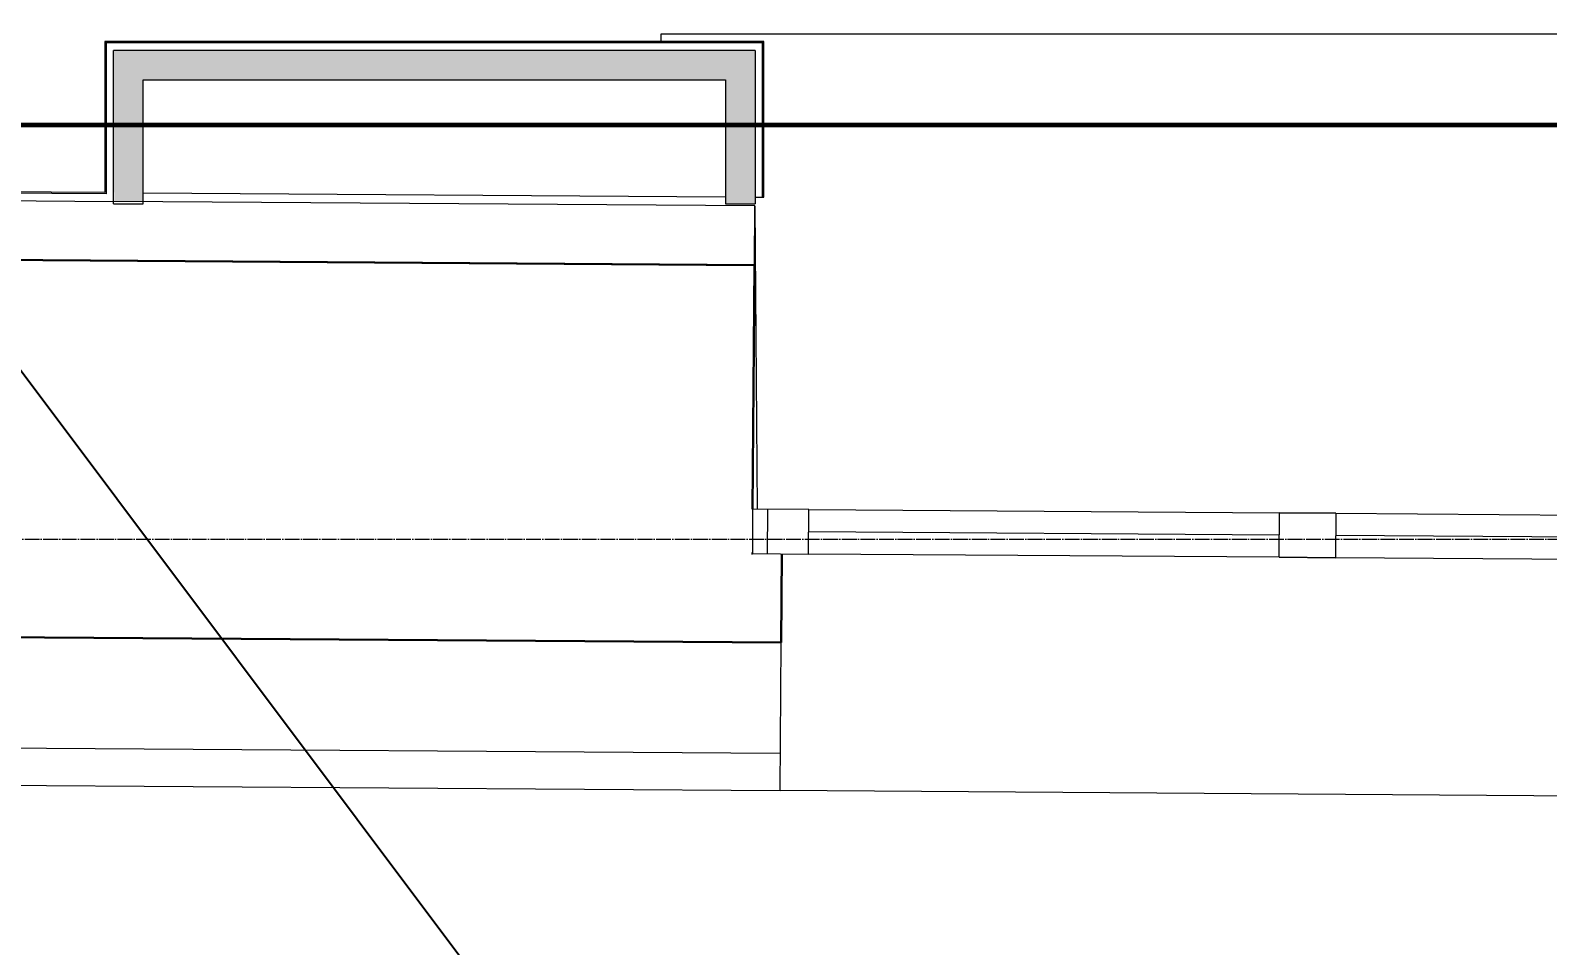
# Model space of a CAD drawing. Header units: millimetres. Extents: x -32 to 417638015, y -35 to 175284279.
# Drawn here: x 213377 to 215427, y 51214 to 52451 of the extents above; entities that cross this region are included whole.
import ezdxf
from ezdxf import colors
from ezdxf.entities.mleader import LeaderData, LeaderLine
from ezdxf.math import Vec2, Vec3

# ---------------------------------------------------------------- set-up
doc = ezdxf.new("R2010")
doc.units = ezdxf.units.MM
doc.linetypes.add('ADSK_Линия сетки', pattern=[25, 20, -2.5, 0, -2.5])
for name, color, linetype, lineweight in [('_ Окна', 7, 'Continuous', 9), ('_ЭМ_гофра', 5, 'Continuous', 60), ('Окна', 7, 'Continuous', 9), ('Оси', 253, 'Continuous', 9), ('Перекрытие', 7, 'Continuous', 18), ('Стены внутренние', 7, 'Continuous', 18), ('Стены наружные', 7, 'Continuous', 18), ('Стены несущие', 7, 'Continuous', 30), ('Стены отделка', 7, 'Continuous', 30), ('Стены штриховка', 7, 'Continuous', 9), ('ШТРИХОВКА', 252, 'Continuous', 15)]:
    doc.layers.add(name, color=color, linetype=linetype, lineweight=lineweight)
doc.layers.add('_ЭМ_Надписи', color=7, linetype='Continuous')
doc.styles.add('ЭОМ', font='isocpeur.ttf', dxfattribs={"width": 0.85, "height": 250})

# ---------------------------------------------------------------- blocks, each defined once
blk = doc.blocks.new('1 этаж')
at = {"layer": 'Стены внутренние'}
for points in [[(44392.016, 640.067), (44392.016, 844.477), (44352.016, 844.477), (44352.752, 640.342)], [(44488.088, 804.477), (45218.764, 804.477), (45218.764, 844.477), (44392.016, 844.477), (44392.016, 804.477)], [(45178.764, 637.266), (45218.764, 637.266), (45218.764, 804.477), (45178.764, 804.477), (45178.764, 640.347)]]:
    blk.add_hatch(color=8, dxfattribs=at).paths.add_polyline_path(points)
at = {"layer": '_ Окна', "color": 8, "lineweight": 18}
for p, q in [((45215.592, 224.29), (45215.172, 164.292)), ((45291.59, 223.758), (45215.592, 224.29)), ((45291.17, 163.76), (45291.59, 223.758)), ((45927.154, 159.306), (45927.574, 219.305)), ((45927.574, 219.305), (46003.572, 218.773)), ((46003.572, 218.773), (46003.152, 158.774)), ((45215.172, 164.292), (45291.17, 163.76)), ((46003.152, 158.774), (45927.154, 159.306))]:
    blk.add_line(p, q, dxfattribs=at)
at = {"layer": '_ Окна', "color": 8}
for p, q in [((45235.591, 224.15), (45235.171, 164.152)), ((45927.364, 189.306), (45291.38, 193.759)), ((46639.347, 184.32), (46003.362, 188.773))]:
    blk.add_line(p, q, dxfattribs=at)
at = {"layer": 'Окна', "color": 8}
for p, q in [((45215.592, 224.29), (45215.172, 164.292)), ((45291.59, 223.758), (45215.592, 224.29)), ((45291.59, 223.758), (45927.574, 219.305)), ((46003.572, 218.773), (45927.574, 219.305)), ((46003.572, 218.773), (46639.557, 214.319)), ((45215.172, 164.292), (45291.17, 163.76)), ((45927.154, 159.306), (45291.17, 163.76)), ((45927.154, 159.306), (46003.152, 158.774)), ((46639.137, 154.321), (46003.152, 158.774))]:
    blk.add_line(p, q, dxfattribs=at)
at = {"layer": 'Оси', "color": 8, "linetype": 'ADSK_Линия сетки'}
blk.add_line((-9557.528, 183.902), (56562.053, 183.902), dxfattribs=at)
at = {"layer": 'Перекрытие', "color": 8}
for p, q in [((46751.304, 866.477), (45091.304, 866.477)), ((45091.304, 866.477), (45091.304, 856.477)), ((44392.016, 652.067), (45178.764, 646.559)), ((45218.463, 634.28), (45221.575, 224.248))]:
    blk.add_line(p, q, dxfattribs=at)
at = {"layer": 'Стены наружные', "color": 8}
blk.add_line((46667.895, -165.888), (45252.93, -155.98), dxfattribs=at)
at = {"layer": 'Стены несущие', "color": 8}
for p, q in [((45217.902, 554.282), (42562.033, 572.879)), ((42562.033, 572.879), (45216.902, 554.289)), ((45215.592, 224.29), (45217.902, 554.282)), ((45214.172, 164.299), (45215.172, 164.292)), ((45254.33, 44.015), (45255.171, 164.012)), ((42055.849, 66.411), (45254.33, 44.015))]:
    blk.add_line(p, q, dxfattribs=at)
at = {"layer": 'Стены отделка', "color": 8, "lineweight": 9}
for p, q in [((44340.016, 854.477), (44340.016, 652.432)), ((45228.764, 856.477), (44342.016, 856.477)), ((45218.764, 844.477), (44352.016, 844.477)), ((44352.016, 637.266), (44352.016, 844.477)), ((45218.764, 844.477), (45218.764, 637.266)), ((45230.764, 646.194), (45230.764, 854.477)), ((44392.016, 804.477), (45178.764, 804.477)), ((44392.016, 637.266), (44392.016, 804.477)), ((45178.764, 804.477), (45178.764, 637.266)), ((44340.016, 652.432), (42804.782, 663.182)), ((45218.463, 634.28), (44352.016, 640.347)), ((44352.016, 637.266), (44392.016, 637.266)), ((45178.764, 637.266), (45218.764, 637.266)), ((45218.764, 646.278), (45230.764, 646.194)), ((45217.902, 554.282), (45218.463, 634.28)), ((45216.902, 554.289), (45217.902, 554.282)), ((45252.93, -155.98), (45254.33, 44.015)), ((45253.28, -105.982), (45252.28, -105.975)), ((41856.617, -132.199), (45252.93, -155.98))]:
    blk.add_line(p, q, dxfattribs=at)
at = {"layer": 'Стены штриховка', "color": 8}
for p, q in [((44342.016, 856.477), (44340.016, 856.477)), ((44340.016, 856.477), (44340.016, 854.477)), ((45230.764, 854.477), (44340.016, 854.477)), ((44342.016, 856.477), (44342.016, 650.418)), ((45228.764, 646.208), (45228.764, 856.477)), ((45230.764, 856.477), (45228.764, 856.477)), ((45230.764, 854.477), (45230.764, 856.477)), ((44342.016, 650.418), (42804.782, 661.181)), ((42798.882, 651.223), (44352.016, 640.347)), ((45252.28, -105.975), (41906.971, -82.55))]:
    blk.add_line(p, q, dxfattribs=at)

msp = doc.modelspace()

# ---------------------------------------------------------------- linework, layer by layer
at = {"layer": '_ЭМ_гофра', "linetype": 'ByBlock'}
msp.add_lwpolyline([(212317.8, 52739.6), (212317.8, 52323.2), (217393.1, 52323.2)], dxfattribs=at)

# ---------------------------------------------------------------- block references
at = {"layer": 'ШТРИХОВКА'}
msp.add_blockref('1 этаж', (169137.4, 51579.3), dxfattribs=at)

# ---------------------------------------------------------------- leaders
at = {"layer": '_ЭМ_Надписи', "color": 7, "ltscale": 5}
ml = msp.add_multileader_mtext('Standard', dxfattribs=at)
ml.set_content('{\\fGOST Common|b0|i0|c204|p34;\\W0.9;\\C256;1ЩРС-2\\fISOCPEUR|b0|i0|c204|p34;\\W0.85; Гр.10\\P\\pxql;резерв\\P\\fGOST Common|b0|i0|c0|p34;\\W0.9;h=\\fGOST Common|b0|i0|c204|p34;0\\fGOST Common|b0|i0|c0|p34;.\\fGOST Common|b0|i0|c204|p34;3м}', color=1, style='ЭОМ')
ml.set_leader_properties()
ml.build(insert=Vec2(0, 0))
ml.multileader.update_dxf_attribs({"text_left_attachment_type": 6, "text_right_attachment_type": 6, "dogleg_length": 0, "arrow_head_size": 200})
ctx = ml.context
ctx.base_point, ctx.char_height, ctx.arrow_head_size, ctx.landing_gap_size, ctx.plane_origin = Vec3(214245.2, 50816), 250, 200, 0, Vec3(188888.9, 66094.7)
ctx.left_attachment, ctx.right_attachment = 6, 6
notes = []
notes.append((ctx, [(0, (1, 1, 0), (214245.2, 50816), (1, 0), 0, [(0, [(213114.9, 52323.2)], 0, [])])]))
ctx.mtext.insert, ctx.mtext.width, ctx.mtext.defined_height, ctx.mtext.flow_direction = Vec3(214245.2, 51116), 2073.809, 545.6, 5
for ctx, leaders in notes:
    for number, flags, end, landing, length, lines in leaders:
        leader = LeaderData()
        leader.index, (leader.has_last_leader_line, leader.has_dogleg_vector, leader.attachment_direction) = number, flags
        leader.last_leader_point, leader.dogleg_vector, leader.dogleg_length = Vec3(end), Vec3(landing), length
        for number, points, colour, breaks in lines:
            line = LeaderLine()
            line.index, line.vertices, line.color, line.breaks = number, Vec3.list(points), colors.encode_raw_color(colour), breaks
            leader.lines.append(line)
        ctx.leaders.append(leader)

doc.saveas('drawing.dxf')
